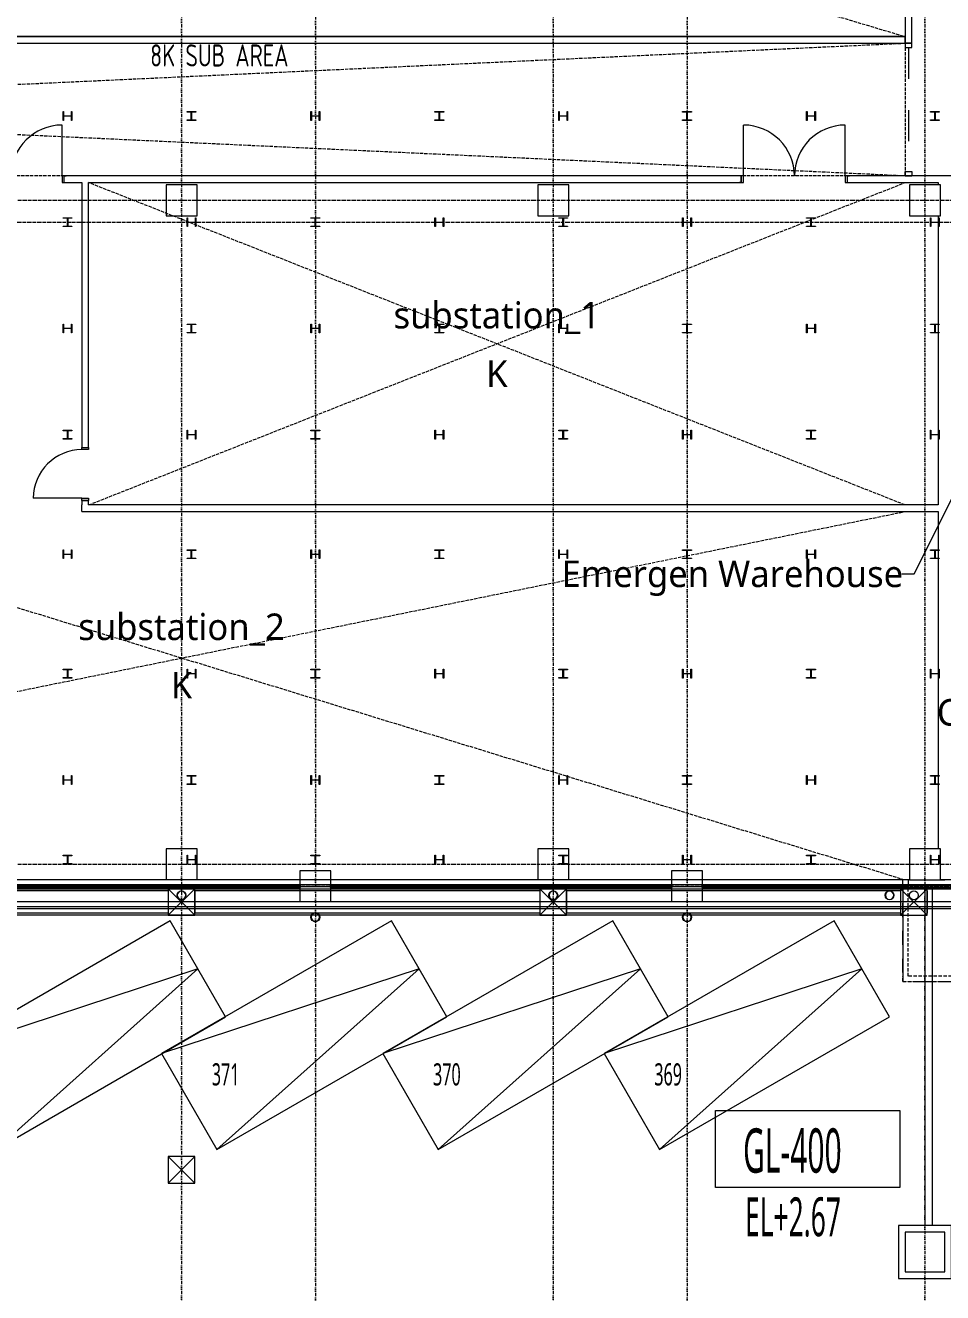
# Model space of a CAD drawing. Extents: x -168053 to 290600, y -560063 to 131745.
# Drawn here: x 220246 to 240976, y -9181 to 19447 of the extents above; entities that cross this region are included whole.
import ezdxf
from ezdxf.enums import TextEntityAlignment as Align

# ---------------------------------------------------------------- set-up
doc = ezdxf.new("R2010")
doc.units = 0
doc.header["$LTSCALE"] = 250
for name, pattern in [('H12PL1$0$DOTK1', [0.01, 0.005, -0.005]), ('H12PL1$0$HIDDEN', [0.4, 0.3, -0.1]), ('H12PL1$0$JJP_三點線', [0.9, 0.3, -0.15, 0, -0.15, 0, -0.15, 0, -0.15]), ('H12PL1$0$JJP_虛線(退縮線、投影線、地下室範圍、非屬本工程、圖面分區)', [0.45, 0.3, -0.15]), ('H12PL1$0$TAI_虛線', [5.644, 2.822, -2.822]), ('H12PL25$0$JJP_三點線', [0.9, 0.3, -0.15, 0, -0.15, 0, -0.15, 0, -0.15])]:
    doc.linetypes.add(name, pattern=pattern)
for name, color, linetype in [('H12PL1$0$A-OBJE-2D', 252, 'Continuous'), ('H12PL1$0$A-OBJE-MEP', 252, 'Continuous'), ('H12PL1$0$A-WALL-EX', 252, 'Continuous'), ('H12PL1$0$A-WALL-IN', 252, 'Continuous'), ('H12PL1$0$A-WALL-IN.200K', 252, 'Continuous'), ('H12PL1$0$A-ZONE', 252, 'Continuous'), ('H12PL1$0$Door', 252, 'Continuous'), ('H12PL1$0$L10_14_DRAN', 252, 'Continuous'), ('H12PL1$0$L10_14_KABE1', 252, 'Continuous'), ('H12PL1$0$L10_14_LEVEL', 252, 'Continuous'), ('H12PL1$0$L10_14_PKG', 252, 'Continuous'), ('H12PL1$0$L10_14_PKG-NN', 252, 'Continuous'), ('H12PL1$0$L10_14_SHIKICHI', 252, 'Continuous'), ('H12PL1$0$L10_14_SUGATA3', 252, 'Continuous'), ('H12PL1$0$L10_14_SUGATAD', 252, 'Continuous'), ('H12PL1$0$L10_14_陰井', 252, 'Continuous'), ('H12PL1$0$S-COL', 252, 'Continuous'), ('H12PL1$0$S-GRID', 252, 'Continuous'), ('H12PL25$0$A-OBJE-MEP', 252, 'Continuous'), ('H12PL25$0$A-WALL-EX', 252, 'Continuous'), ('H12PL25$0$S-COL', 252, 'Continuous'), ('H12PL25$0$S-GRID', 252, 'Continuous'), ('XFDP20$0$A-CR-TXT', 9, 'Continuous'), ('XFDP20$0$A-Partition-Col (50K)', 9, 'Continuous'), ('XFDP20$0$A-W-R1 (Rockwool) (8K)', 9, 'Continuous')]:
    doc.layers.add(name, color=color, linetype=linetype)
doc.styles.add('H12PL1$0$Standard', font='', dxfattribs={"width": 0.8})
doc.styles.add('XFDP20$0$AA-TXT', font='isocp.shx', dxfattribs={"width": 0.8, "bigfont": 'china.shx'})
doc.styles.get('H12PL1$0$Standard').set_extended_font_data('Microsoft JhengHei')

# ---------------------------------------------------------------- blocks, each defined once
blk = doc.blocks.new('XFDP20$0$TP1-50-Partition_Col-side')
blk.add_lwpolyline([(-2.5, -4), (-2.5, -3.9), (-2.6, -3.9), (-2.5, -3), (-2.5, -0.3), (-2.4, -0.2), (-0.7, -0.2), (-0.5, -0.2), (-0.1, -0.2), (0, -0.2), (0, -0.2), (0.5, -0.2), (0.6, -0.2), (2.4, -0.2), (2.5, -0.3), (2.5, -3), (2.6, -3.9), (2.5, -3.9), (2.5, -4), (2.7, -4), (2.7, 0), (-2.7, 0), (-2.7, -4)], close=True)
for points in [[(-1.6, -2.1), (-2.3, -2.1, 0.414213), (-2.4, -2.2), (-2.4, -3.6), (-2.5, -3.6), (-2.5, -2.2, -0.414213), (-2.3, -2), (-1.6, -2), (-1.6, -2.1)], [(1.6, -2.1), (2.3, -2.1, -0.414213), (2.4, -2.2), (2.4, -3.6), (2.5, -3.6), (2.5, -2.2, 0.414213), (2.3, -2), (1.6, -2), (1.6, -2.1)]]:
    blk.add_lwpolyline(points, format="xyb")
blk.add_lwpolyline([(2.2, -3.6), (-2.2, -3.6, -0.414214), (-2.3, -3.5), (-2.3, -2.6, -0.414214), (-2.2, -2.5), (-1.3, -2.5, 0.414214), (-1.1, -2.3), (-1.1, -2.2, 0.414214), (-1.3, -2.1), (-1.9, -2.1), (-1.9, -2.1), (-1.3, -2.1, -0.414214), (-1.2, -2.2), (-1.2, -2.3, -0.414214), (-1.3, -2.4), (-2.2, -2.4, 0.414214), (-2.4, -2.6), (-2.4, -3.5, 0.414214), (-2.2, -3.6), (2.2, -3.6, 0.414214), (2.4, -3.5), (2.4, -2.6, 0.414214), (2.2, -2.4), (1.3, -2.4, -0.414214), (1.2, -2.3), (1.2, -2.2, -0.414214), (1.3, -2.1), (1.9, -2.1), (1.9, -2.1), (1.3, -2.1, 0.414214), (1.1, -2.2), (1.1, -2.3, 0.414214), (1.3, -2.5), (2.2, -2.5, -0.414214), (2.3, -2.6), (2.3, -3.5, -0.414214)], format="xyb", close=True)
blk = doc.blocks.new('XFDP20')
at = {"layer": 'XFDP20$0$A-W-R1 (Rockwool) (8K)'}
for p, q in [((226450, 25, 0), (218750, 25, 0)), ((227150, 25, 0), (234850, 25, 0)), ((243250, 25, 0), (235550, 25, 0)), ((226450, -25, 0), (218750, -25, 0)), ((227150, -25, 0), (234850, -25, 0)), ((243250, -25, 0), (235550, -25, 0))]:
    blk.add_line(p, q, dxfattribs=at)
at = {"layer": 'XFDP20$0$A-Partition-Col (50K)', "yscale": 10, "zscale": 10}
for p, xscale, rotation in [((226450, 0, 0), 10, 270), ((227150, 0, 0), -10, 90), ((234850, 0), 10, 270), ((235550, 0), -10, 90)]:
    blk.add_blockref('XFDP20$0$TP1-50-Partition_Col-side', p, dxfattribs=dict(at, xscale=xscale, rotation=rotation))
at = {"layer": 'XFDP20$0$A-CR-TXT', "style": 'XFDP20$0$AA-TXT', "width": 0.8}
blk.add_text('8K SUB AREA', height=500, dxfattribs=at).set_placement((224630, 18768), align=Align.MIDDLE)
blk = doc.blocks.new('H12PL25')
at = {"layer": 'H12PL25$0$A-OBJE-MEP', "lineweight": 0, "flags": 128}
for points in [[(226895, -700, 1), (226705, -700, 1)], [(235295, -700, 1), (235105, -700, 1)]]:
    blk.add_lwpolyline(points, format="xyb", close=True, dxfattribs=at)
at = {"layer": 'H12PL25$0$A-OBJE-MEP', "lineweight": 0}
for centre in [(226800, -700), (235200, -700)]:
    blk.add_circle(centre, 100, dxfattribs=at)
at = {"layer": 'H12PL25$0$A-WALL-EX', "lineweight": 0}
blk.add_line((243100, -465), (185050, -465), dxfattribs=at)
at = {"layer": 'H12PL25$0$A-WALL-EX', "lineweight": 0, "flags": 128}
for points in [[(243220, -350), (185050, -350)], [(185050, -500), (243100, -500)], [(185050, -500), (243100, -500)], [(185050, -500), (243100, -500)], [(185050, -500), (243100, -500)]]:
    blk.add_lwpolyline(points, dxfattribs=at)
at = {"layer": 'H12PL25$0$S-COL', "lineweight": 0, "flags": 128}
for points in [[(221100, 17500), (221112, 17500), (221112, 17417, 0.41421356), (221125, 17404), (221275, 17404, 0.41421356), (221288, 17417), (221288, 17500), (221300, 17500), (221300, 17300), (221288, 17300), (221288, 17383, 0.41421356), (221275, 17396), (221125, 17396, 0.41421356), (221112, 17383), (221112, 17300), (221100, 17300)], [(223900, 17300), (223900, 17312), (223983, 17312, 0.41421356), (223996, 17325), (223996, 17475, 0.41421356), (223983, 17488), (223900, 17488), (223900, 17500), (224100, 17500), (224100, 17488), (224017, 17488, 0.41421356), (224004, 17475), (224004, 17325, 0.41421356), (224017, 17312), (224100, 17312), (224100, 17300)], [(226700, 17500), (226712, 17500), (226712, 17417, 0.41421356), (226725, 17404), (226875, 17404, 0.41421356), (226888, 17417), (226888, 17500), (226900, 17500), (226900, 17300), (226888, 17300), (226888, 17383, 0.41421356), (226875, 17396), (226725, 17396, 0.41421356), (226712, 17383), (226712, 17300), (226700, 17300)], [(229500, 17300), (229500, 17312), (229583, 17312, 0.41421356), (229596, 17325), (229596, 17475, 0.41421356), (229583, 17488), (229500, 17488), (229500, 17500), (229700, 17500), (229700, 17488), (229617, 17488, 0.41421356), (229604, 17475), (229604, 17325, 0.41421356), (229617, 17312), (229700, 17312), (229700, 17300)], [(232300, 17500), (232312, 17500), (232312, 17417, 0.41421356), (232325, 17404), (232475, 17404, 0.41421356), (232488, 17417), (232488, 17500), (232500, 17500), (232500, 17300), (232488, 17300), (232488, 17383, 0.41421356), (232475, 17396), (232325, 17396, 0.41421356), (232312, 17383), (232312, 17300), (232300, 17300)], [(235100, 17300), (235100, 17312), (235183, 17312, 0.41421356), (235196, 17325), (235196, 17475, 0.41421356), (235183, 17488), (235100, 17488), (235100, 17500), (235300, 17500), (235300, 17488), (235217, 17488, 0.41421356), (235204, 17475), (235204, 17325, 0.41421356), (235217, 17312), (235300, 17312), (235300, 17300)], [(237900, 17500), (237912, 17500), (237912, 17417, 0.41421356), (237925, 17404), (238075, 17404, 0.41421356), (238088, 17417), (238088, 17500), (238100, 17500), (238100, 17300), (238088, 17300), (238088, 17383, 0.41421356), (238075, 17396), (237925, 17396, 0.41421356), (237912, 17383), (237912, 17300), (237900, 17300)], [(240700, 17300), (240700, 17312), (240783, 17312, 0.41421356), (240796, 17325), (240796, 17475, 0.41421356), (240783, 17488), (240700, 17488), (240700, 17500), (240900, 17500), (240900, 17488), (240817, 17488, 0.41421356), (240804, 17475), (240804, 17325, 0.41421356), (240817, 17312), (240900, 17312), (240900, 17300)], [(221100, 14900), (221100, 14912), (221183, 14912, 0.41421356), (221196, 14925), (221196, 15075, 0.41421356), (221183, 15088), (221100, 15088), (221100, 15100), (221300, 15100), (221300, 15088), (221217, 15088, 0.41421356), (221204, 15075), (221204, 14925, 0.41421356), (221217, 14912), (221300, 14912), (221300, 14900)], [(223900, 15100), (223912, 15100), (223912, 15017, 0.41421356), (223925, 15004), (224075, 15004, 0.41421356), (224088, 15017), (224088, 15100), (224100, 15100), (224100, 14900), (224088, 14900), (224088, 14983, 0.41421356), (224075, 14996), (223925, 14996, 0.41421356), (223912, 14983), (223912, 14900), (223900, 14900)], [(226700, 14900), (226700, 14912), (226783, 14912, 0.41421356), (226796, 14925), (226796, 15075, 0.41421356), (226783, 15088), (226700, 15088), (226700, 15100), (226900, 15100), (226900, 15088), (226817, 15088, 0.41421356), (226804, 15075), (226804, 14925, 0.41421356), (226817, 14912), (226900, 14912), (226900, 14900)], [(229500, 15100), (229512, 15100), (229512, 15017, 0.41421356), (229525, 15004), (229675, 15004, 0.41421356), (229688, 15017), (229688, 15100), (229700, 15100), (229700, 14900), (229688, 14900), (229688, 14983, 0.41421356), (229675, 14996), (229525, 14996, 0.41421356), (229512, 14983), (229512, 14900), (229500, 14900)], [(232300, 14900), (232300, 14912), (232383, 14912, 0.41421356), (232396, 14925), (232396, 15075, 0.41421356), (232383, 15088), (232300, 15088), (232300, 15100), (232500, 15100), (232500, 15088), (232417, 15088, 0.41421356), (232404, 15075), (232404, 14925, 0.41421356), (232417, 14912), (232500, 14912), (232500, 14900)], [(235100, 15100), (235112, 15100), (235112, 15017, 0.41421356), (235125, 15004), (235275, 15004, 0.41421356), (235288, 15017), (235288, 15100), (235300, 15100), (235300, 14900), (235288, 14900), (235288, 14983, 0.41421356), (235275, 14996), (235125, 14996, 0.41421356), (235112, 14983), (235112, 14900), (235100, 14900)], [(237900, 14900), (237900, 14912), (237983, 14912, 0.41421356), (237996, 14925), (237996, 15075, 0.41421356), (237983, 15088), (237900, 15088), (237900, 15100), (238100, 15100), (238100, 15088), (238017, 15088, 0.41421356), (238004, 15075), (238004, 14925, 0.41421356), (238017, 14912), (238100, 14912), (238100, 14900)], [(240700, 15100), (240712, 15100), (240712, 15017, 0.41421356), (240725, 15004), (240875, 15004, 0.41421356), (240888, 15017), (240888, 15100), (240900, 15100), (240900, 14900), (240888, 14900), (240888, 14983, 0.41421356), (240875, 14996), (240725, 14996, 0.41421356), (240712, 14983), (240712, 14900), (240700, 14900)], [(221100, 12700), (221112, 12700), (221112, 12617, 0.41421356), (221125, 12604), (221275, 12604, 0.41421356), (221288, 12617), (221288, 12700), (221300, 12700), (221300, 12500), (221288, 12500), (221288, 12583, 0.41421356), (221275, 12596), (221125, 12596, 0.41421356), (221112, 12583), (221112, 12500), (221100, 12500)], [(223900, 12500), (223900, 12512), (223983, 12512, 0.41421356), (223996, 12525), (223996, 12675, 0.41421356), (223983, 12688), (223900, 12688), (223900, 12700), (224100, 12700), (224100, 12688), (224017, 12688, 0.41421356), (224004, 12675), (224004, 12525, 0.41421356), (224017, 12512), (224100, 12512), (224100, 12500)], [(226700, 12700), (226712, 12700), (226712, 12617, 0.41421356), (226725, 12604), (226875, 12604, 0.41421356), (226888, 12617), (226888, 12700), (226900, 12700), (226900, 12500), (226888, 12500), (226888, 12583, 0.41421356), (226875, 12596), (226725, 12596, 0.41421356), (226712, 12583), (226712, 12500), (226700, 12500)], [(229500, 12500), (229500, 12512), (229583, 12512, 0.41421356), (229596, 12525), (229596, 12675, 0.41421356), (229583, 12688), (229500, 12688), (229500, 12700), (229700, 12700), (229700, 12688), (229617, 12688, 0.41421356), (229604, 12675), (229604, 12525, 0.41421356), (229617, 12512), (229700, 12512), (229700, 12500)], [(232300, 12700), (232312, 12700), (232312, 12617, 0.41421356), (232325, 12604), (232475, 12604, 0.41421356), (232488, 12617), (232488, 12700), (232500, 12700), (232500, 12500), (232488, 12500), (232488, 12583, 0.41421356), (232475, 12596), (232325, 12596, 0.41421356), (232312, 12583), (232312, 12500), (232300, 12500)], [(235100, 12500), (235100, 12512), (235183, 12512, 0.41421356), (235196, 12525), (235196, 12675, 0.41421356), (235183, 12688), (235100, 12688), (235100, 12700), (235300, 12700), (235300, 12688), (235217, 12688, 0.41421356), (235204, 12675), (235204, 12525, 0.41421356), (235217, 12512), (235300, 12512), (235300, 12500)], [(237900, 12700), (237912, 12700), (237912, 12617, 0.41421356), (237925, 12604), (238075, 12604, 0.41421356), (238088, 12617), (238088, 12700), (238100, 12700), (238100, 12500), (238088, 12500), (238088, 12583, 0.41421356), (238075, 12596), (237925, 12596, 0.41421356), (237912, 12583), (237912, 12500), (237900, 12500)], [(240700, 12500), (240700, 12512), (240783, 12512, 0.41421356), (240796, 12525), (240796, 12675, 0.41421356), (240783, 12688), (240700, 12688), (240700, 12700), (240900, 12700), (240900, 12688), (240817, 12688, 0.41421356), (240804, 12675), (240804, 12525, 0.41421356), (240817, 12512), (240900, 12512), (240900, 12500)], [(221100, 10100), (221100, 10112), (221183, 10112, 0.41421356), (221196, 10125), (221196, 10275, 0.41421356), (221183, 10288), (221100, 10288), (221100, 10300), (221300, 10300), (221300, 10288), (221217, 10288, 0.41421356), (221204, 10275), (221204, 10125, 0.41421356), (221217, 10112), (221300, 10112), (221300, 10100)], [(223900, 10300), (223912, 10300), (223912, 10217, 0.41421356), (223925, 10204), (224075, 10204, 0.41421356), (224088, 10217), (224088, 10300), (224100, 10300), (224100, 10100), (224088, 10100), (224088, 10183, 0.41421356), (224075, 10196), (223925, 10196, 0.41421356), (223912, 10183), (223912, 10100), (223900, 10100)], [(226700, 10100), (226700, 10112), (226783, 10112, 0.41421356), (226796, 10125), (226796, 10275, 0.41421356), (226783, 10288), (226700, 10288), (226700, 10300), (226900, 10300), (226900, 10288), (226817, 10288, 0.41421356), (226804, 10275), (226804, 10125, 0.41421356), (226817, 10112), (226900, 10112), (226900, 10100)], [(229500, 10300), (229512, 10300), (229512, 10217, 0.41421356), (229525, 10204), (229675, 10204, 0.41421356), (229688, 10217), (229688, 10300), (229700, 10300), (229700, 10100), (229688, 10100), (229688, 10183, 0.41421356), (229675, 10196), (229525, 10196, 0.41421356), (229512, 10183), (229512, 10100), (229500, 10100)], [(232300, 10100), (232300, 10112), (232383, 10112, 0.41421356), (232396, 10125), (232396, 10275, 0.41421356), (232383, 10288), (232300, 10288), (232300, 10300), (232500, 10300), (232500, 10288), (232417, 10288, 0.41421356), (232404, 10275), (232404, 10125, 0.41421356), (232417, 10112), (232500, 10112), (232500, 10100)], [(235100, 10300), (235112, 10300), (235112, 10217, 0.41421356), (235125, 10204), (235275, 10204, 0.41421356), (235288, 10217), (235288, 10300), (235300, 10300), (235300, 10100), (235288, 10100), (235288, 10183, 0.41421356), (235275, 10196), (235125, 10196, 0.41421356), (235112, 10183), (235112, 10100), (235100, 10100)], [(237900, 10100), (237900, 10112), (237983, 10112, 0.41421356), (237996, 10125), (237996, 10275, 0.41421356), (237983, 10288), (237900, 10288), (237900, 10300), (238100, 10300), (238100, 10288), (238017, 10288, 0.41421356), (238004, 10275), (238004, 10125, 0.41421356), (238017, 10112), (238100, 10112), (238100, 10100)], [(240700, 10300), (240712, 10300), (240712, 10217, 0.41421356), (240725, 10204), (240875, 10204, 0.41421356), (240888, 10217), (240888, 10300), (240900, 10300), (240900, 10100), (240888, 10100), (240888, 10183, 0.41421356), (240875, 10196), (240725, 10196, 0.41421356), (240712, 10183), (240712, 10100), (240700, 10100)], [(221100, 7600), (221112, 7600), (221112, 7517, 0.41421356), (221125, 7504), (221275, 7504, 0.41421356), (221288, 7517), (221288, 7600), (221300, 7600), (221300, 7400), (221288, 7400), (221288, 7483, 0.41421356), (221275, 7496), (221125, 7496, 0.41421356), (221112, 7483), (221112, 7400), (221100, 7400)], [(223900, 7400), (223900, 7412), (223983, 7412, 0.41421356), (223996, 7425), (223996, 7575, 0.41421356), (223983, 7588), (223900, 7588), (223900, 7600), (224100, 7600), (224100, 7588), (224017, 7588, 0.41421356), (224004, 7575), (224004, 7425, 0.41421356), (224017, 7412), (224100, 7412), (224100, 7400)], [(226700, 7600), (226712, 7600), (226712, 7517, 0.41421356), (226725, 7504), (226875, 7504, 0.41421356), (226888, 7517), (226888, 7600), (226900, 7600), (226900, 7400), (226888, 7400), (226888, 7483, 0.41421356), (226875, 7496), (226725, 7496, 0.41421356), (226712, 7483), (226712, 7400), (226700, 7400)], [(229500, 7400), (229500, 7412), (229583, 7412, 0.41421356), (229596, 7425), (229596, 7575, 0.41421356), (229583, 7588), (229500, 7588), (229500, 7600), (229700, 7600), (229700, 7588), (229617, 7588, 0.41421356), (229604, 7575), (229604, 7425, 0.41421356), (229617, 7412), (229700, 7412), (229700, 7400)], [(232300, 7600), (232312, 7600), (232312, 7517, 0.41421356), (232325, 7504), (232475, 7504, 0.41421356), (232488, 7517), (232488, 7600), (232500, 7600), (232500, 7400), (232488, 7400), (232488, 7483, 0.41421356), (232475, 7496), (232325, 7496, 0.41421356), (232312, 7483), (232312, 7400), (232300, 7400)], [(235100, 7400), (235100, 7412), (235183, 7412, 0.41421356), (235196, 7425), (235196, 7575, 0.41421356), (235183, 7588), (235100, 7588), (235100, 7600), (235300, 7600), (235300, 7588), (235217, 7588, 0.41421356), (235204, 7575), (235204, 7425, 0.41421356), (235217, 7412), (235300, 7412), (235300, 7400)], [(237900, 7600), (237912, 7600), (237912, 7517, 0.41421356), (237925, 7504), (238075, 7504, 0.41421356), (238088, 7517), (238088, 7600), (238100, 7600), (238100, 7400), (238088, 7400), (238088, 7483, 0.41421356), (238075, 7496), (237925, 7496, 0.41421356), (237912, 7483), (237912, 7400), (237900, 7400)], [(240700, 7400), (240700, 7412), (240783, 7412, 0.41421356), (240796, 7425), (240796, 7575, 0.41421356), (240783, 7588), (240700, 7588), (240700, 7600), (240900, 7600), (240900, 7588), (240817, 7588, 0.41421356), (240804, 7575), (240804, 7425, 0.41421356), (240817, 7412), (240900, 7412), (240900, 7400)], [(221100, 4700), (221100, 4712), (221183, 4712, 0.41421356), (221196, 4725), (221196, 4875, 0.41421356), (221183, 4888), (221100, 4888), (221100, 4900), (221300, 4900), (221300, 4888), (221217, 4888, 0.41421356), (221204, 4875), (221204, 4725, 0.41421356), (221217, 4712), (221300, 4712), (221300, 4700)], [(223900, 4900), (223912, 4900), (223912, 4817, 0.41421356), (223925, 4804), (224075, 4804, 0.41421356), (224088, 4817), (224088, 4900), (224100, 4900), (224100, 4700), (224088, 4700), (224088, 4783, 0.41421356), (224075, 4796), (223925, 4796, 0.41421356), (223912, 4783), (223912, 4700), (223900, 4700)], [(226700, 4700), (226700, 4712), (226783, 4712, 0.41421356), (226796, 4725), (226796, 4875, 0.41421356), (226783, 4888), (226700, 4888), (226700, 4900), (226900, 4900), (226900, 4888), (226817, 4888, 0.41421356), (226804, 4875), (226804, 4725, 0.41421356), (226817, 4712), (226900, 4712), (226900, 4700)], [(229500, 4900), (229512, 4900), (229512, 4817, 0.41421356), (229525, 4804), (229675, 4804, 0.41421356), (229688, 4817), (229688, 4900), (229700, 4900), (229700, 4700), (229688, 4700), (229688, 4783, 0.41421356), (229675, 4796), (229525, 4796, 0.41421356), (229512, 4783), (229512, 4700), (229500, 4700)], [(232300, 4700), (232300, 4712), (232383, 4712, 0.41421356), (232396, 4725), (232396, 4875, 0.41421356), (232383, 4888), (232300, 4888), (232300, 4900), (232500, 4900), (232500, 4888), (232417, 4888, 0.41421356), (232404, 4875), (232404, 4725, 0.41421356), (232417, 4712), (232500, 4712), (232500, 4700)], [(235100, 4900), (235112, 4900), (235112, 4817, 0.41421356), (235125, 4804), (235275, 4804, 0.41421356), (235288, 4817), (235288, 4900), (235300, 4900), (235300, 4700), (235288, 4700), (235288, 4783, 0.41421356), (235275, 4796), (235125, 4796, 0.41421356), (235112, 4783), (235112, 4700), (235100, 4700)], [(237900, 4700), (237900, 4712), (237983, 4712, 0.41421356), (237996, 4725), (237996, 4875, 0.41421356), (237983, 4888), (237900, 4888), (237900, 4900), (238100, 4900), (238100, 4888), (238017, 4888, 0.41421356), (238004, 4875), (238004, 4725, 0.41421356), (238017, 4712), (238100, 4712), (238100, 4700)], [(240700, 4900), (240712, 4900), (240712, 4817, 0.41421356), (240725, 4804), (240875, 4804, 0.41421356), (240888, 4817), (240888, 4900), (240900, 4900), (240900, 4700), (240888, 4700), (240888, 4783, 0.41421356), (240875, 4796), (240725, 4796, 0.41421356), (240712, 4783), (240712, 4700), (240700, 4700)], [(221100, 2500), (221112, 2500), (221112, 2417, 0.41421356), (221125, 2404), (221275, 2404, 0.41421356), (221288, 2417), (221288, 2500), (221300, 2500), (221300, 2300), (221288, 2300), (221288, 2383, 0.41421356), (221275, 2396), (221125, 2396, 0.41421356), (221112, 2383), (221112, 2300), (221100, 2300)], [(223900, 2300), (223900, 2312), (223983, 2312, 0.41421356), (223996, 2325), (223996, 2475, 0.41421356), (223983, 2488), (223900, 2488), (223900, 2500), (224100, 2500), (224100, 2488), (224017, 2488, 0.41421356), (224004, 2475), (224004, 2325, 0.41421356), (224017, 2312), (224100, 2312), (224100, 2300)], [(226700, 2500), (226712, 2500), (226712, 2417, 0.41421356), (226725, 2404), (226875, 2404, 0.41421356), (226888, 2417), (226888, 2500), (226900, 2500), (226900, 2300), (226888, 2300), (226888, 2383, 0.41421356), (226875, 2396), (226725, 2396, 0.41421356), (226712, 2383), (226712, 2300), (226700, 2300)], [(229500, 2300), (229500, 2312), (229583, 2312, 0.41421356), (229596, 2325), (229596, 2475, 0.41421356), (229583, 2488), (229500, 2488), (229500, 2500), (229700, 2500), (229700, 2488), (229617, 2488, 0.41421356), (229604, 2475), (229604, 2325, 0.41421356), (229617, 2312), (229700, 2312), (229700, 2300)], [(232300, 2500), (232312, 2500), (232312, 2417, 0.41421356), (232325, 2404), (232475, 2404, 0.41421356), (232488, 2417), (232488, 2500), (232500, 2500), (232500, 2300), (232488, 2300), (232488, 2383, 0.41421356), (232475, 2396), (232325, 2396, 0.41421356), (232312, 2383), (232312, 2300), (232300, 2300)], [(235100, 2300), (235100, 2312), (235183, 2312, 0.41421356), (235196, 2325), (235196, 2475, 0.41421356), (235183, 2488), (235100, 2488), (235100, 2500), (235300, 2500), (235300, 2488), (235217, 2488, 0.41421356), (235204, 2475), (235204, 2325, 0.41421356), (235217, 2312), (235300, 2312), (235300, 2300)], [(237900, 2500), (237912, 2500), (237912, 2417, 0.41421356), (237925, 2404), (238075, 2404, 0.41421356), (238088, 2417), (238088, 2500), (238100, 2500), (238100, 2300), (238088, 2300), (238088, 2383, 0.41421356), (238075, 2396), (237925, 2396, 0.41421356), (237912, 2383), (237912, 2300), (237900, 2300)], [(240700, 2300), (240700, 2312), (240783, 2312, 0.41421356), (240796, 2325), (240796, 2475, 0.41421356), (240783, 2488), (240700, 2488), (240700, 2500), (240900, 2500), (240900, 2488), (240817, 2488, 0.41421356), (240804, 2475), (240804, 2325, 0.41421356), (240817, 2312), (240900, 2312), (240900, 2300)], [(221100, 500), (221100, 512), (221183, 512, 0.41421356), (221196, 525), (221196, 675, 0.41421356), (221183, 688), (221100, 688), (221100, 700), (221300, 700), (221300, 688), (221217, 688, 0.41421356), (221204, 675), (221204, 525, 0.41421356), (221217, 512), (221300, 512), (221300, 500)], [(223900, 700), (223912, 700), (223912, 617, 0.41421356), (223925, 604), (224075, 604, 0.41421356), (224088, 617), (224088, 700), (224100, 700), (224100, 500), (224088, 500), (224088, 583, 0.41421356), (224075, 596), (223925, 596, 0.41421356), (223912, 583), (223912, 500), (223900, 500)], [(226700, 500), (226700, 512), (226783, 512, 0.41421356), (226796, 525), (226796, 675, 0.41421356), (226783, 688), (226700, 688), (226700, 700), (226900, 700), (226900, 688), (226817, 688, 0.41421356), (226804, 675), (226804, 525, 0.41421356), (226817, 512), (226900, 512), (226900, 500)], [(229500, 700), (229512, 700), (229512, 617, 0.41421356), (229525, 604), (229675, 604, 0.41421356), (229688, 617), (229688, 700), (229700, 700), (229700, 500), (229688, 500), (229688, 583, 0.41421356), (229675, 596), (229525, 596, 0.41421356), (229512, 583), (229512, 500), (229500, 500)], [(232300, 500), (232300, 512), (232383, 512, 0.41421356), (232396, 525), (232396, 675, 0.41421356), (232383, 688), (232300, 688), (232300, 700), (232500, 700), (232500, 688), (232417, 688, 0.41421356), (232404, 675), (232404, 525, 0.41421356), (232417, 512), (232500, 512), (232500, 500)], [(235100, 700), (235112, 700), (235112, 617, 0.41421356), (235125, 604), (235275, 604, 0.41421356), (235288, 617), (235288, 700), (235300, 700), (235300, 500), (235288, 500), (235288, 583, 0.41421356), (235275, 596), (235125, 596, 0.41421356), (235112, 583), (235112, 500), (235100, 500)], [(237900, 500), (237900, 512), (237983, 512, 0.41421356), (237996, 525), (237996, 675, 0.41421356), (237983, 688), (237900, 688), (237900, 700), (238100, 700), (238100, 688), (238017, 688, 0.41421356), (238004, 675), (238004, 525, 0.41421356), (238017, 512), (238100, 512), (238100, 500)], [(240700, 700), (240712, 700), (240712, 617, 0.41421356), (240725, 604), (240875, 604, 0.41421356), (240888, 617), (240888, 700), (240900, 700), (240900, 500), (240888, 500), (240888, 583, 0.41421356), (240875, 596), (240725, 596, 0.41421356), (240712, 583), (240712, 500), (240700, 500)]]:
    blk.add_lwpolyline(points, format="xyb", close=True, dxfattribs=at)
for points in [[(227150, -350), (227150, 350), (226450, 350), (226450, -350)], [(235550, -350), (235550, 350), (234850, 350), (234850, -350)]]:
    blk.add_lwpolyline(points, dxfattribs=at)
at = {"layer": 'H12PL25$0$S-GRID', "linetype": 'H12PL25$0$JJP_三點線', "lineweight": 0}
for p, q in [((226800, 128250), (226800, -28000)), ((235200, 128250), (235200, -28000)), ((-29000, 15000), (289600, 15000)), ((-29000, 0), (289600, 0))]:
    blk.add_line(p, q, dxfattribs=at)
blk.add_blockref('XFDP20', (0, 0))
blk = doc.blocks.new('H12PL1')
at = {"layer": 'H12PL1$0$A-OBJE-2D', "linetype": 'H12PL1$0$HIDDEN', "lineweight": 0}
for p, q in [((17650, 85950), (243150, 18700)), ((178450, 18550), (243150, 18550)), ((178450, 15550), (243150, 18550)), ((243150, 15550), (178450, 18550)), ((243150, 18550), (243150, 15550)), ((243150, 15550), (178450, 15550)), ((224700, 8118.48), (243150, 15400)), ((243150, 8118.48), (224700, 15400)), ((202050, 12250), (243150, -350)), ((202050, -350), (243150, 7968.48))]:
    blk.add_line(p, q, dxfattribs=at)
at = {"layer": 'H12PL1$0$A-OBJE-2D', "lineweight": 0}
for points in [[(167600, 15550), (167600, 18700), (243150, 18700)], [(167750, 15550), (167750, 18550), (243150, 18550)]]:
    blk.add_lwpolyline(points, dxfattribs=at)
at = {"layer": 'H12PL1$0$A-OBJE-MEP', "lineweight": 0, "flags": 128}
for points in [[(226895, -700, 1), (226705, -700, 1)], [(235295, -700, 1), (235105, -700, 1)], [(242895, -700, 1), (242705, -700, 1)]]:
    blk.add_lwpolyline(points, format="xyb", close=True, dxfattribs=at)
at = {"layer": 'H12PL1$0$A-OBJE-MEP', "lineweight": 0}
for centre in [(226800, -700), (235200, -700), (242800, -700)]:
    blk.add_circle(centre, 100, dxfattribs=at)
at = {"layer": 'H12PL1$0$A-WALL-EX', "lineweight": 0}
for p, q in [((243100, -465), (185050, -465)), ((243100, -500), (243220, -500)), ((243100, -500), (243220, -500)), ((243220, -465), (243128, -465))]:
    blk.add_line(p, q, dxfattribs=at)
at = {"layer": 'H12PL1$0$A-WALL-EX', "linetype": 'H12PL1$0$JJP_虛線(退縮線、投影線、地下室範圍、非屬本工程、圖面分區)', "lineweight": 0}
for p, q in [((243100, -465), (243100, -2530)), ((243220, -500), (243220, -465)), ((243100, -2530), (243100, -2650)), ((243100, -2650), (243220, -2650)), ((243220, -2650), (263780, -2650))]:
    blk.add_line(p, q, dxfattribs=at)
at = {"layer": 'H12PL1$0$A-WALL-EX', "lineweight": 0, "flags": 128}
for points in [[(243100, -350), (185050, -350)], [(185050, -500), (243100, -500)], [(185050, -500), (243100, -500)], [(185050, -500), (243100, -500)], [(185050, -500), (243100, -500)], [(185050, -500), (243100, -500)], [(185050, -500), (243100, -500)], [(185050, -500), (243100, -500)], [(185050, -500), (243100, -500)], [(243250, -350), (243100, -350)], [(243100, -550), (243100, -350)], [(243100, -465), (243100, -350)], [(243100, -550), (247650, -550)], [(243220, -350), (243220, -465)], [(247650, -350), (243950, -350)]]:
    blk.add_lwpolyline(points, dxfattribs=at)
at = {"layer": 'H12PL1$0$A-WALL-EX', "linetype": 'H12PL1$0$JJP_虛線(退縮線、投影線、地下室範圍、非屬本工程、圖面分區)', "lineweight": 0, "flags": 128}
for points in [[(243099.97, -465), (243100, -465)], [(243099.97, -465), (243099.97, -2650)], [(243100, -465), (243220, -465)], [(243100, -465), (243220, -465)], [(243100, -500), (243100, -2530)], [(243220, -2530), (243220, -465)], [(243220, -2530), (243220, -465)], [(243100, -2650), (243100, -2530)], [(263780, -2530), (243220, -2530)], [(263780, -2530), (243220, -2530)], [(243099.97, -2650.03), (243099.97, -2650)], [(243099.97, -2650.03), (263900, -2650.03)], [(243100, -2650), (263780, -2650)]]:
    blk.add_lwpolyline(points, dxfattribs=at)
at = {"layer": 'H12PL1$0$A-WALL-IN', "lineweight": 0}
for p, q in [((243150, 18550), (243300, 18550)), ((224150, 15550), (224193, 15550)), ((224150, 15400), (224150, 15550)), ((239450, 15550), (239407, 15550)), ((239450, 15400), (239450, 15550)), ((241850, 15550), (241893, 15550)), ((241850, 15400), (241850, 15550)), ((243150, 15550), (243300, 15550)), ((224150, 15400), (224193, 15400)), ((239450, 15400), (239407, 15400)), ((241850, 15400), (241893, 15400)), ((243150, 15400), (243225, 15400)), ((224550, 9418.48), (224700, 9418.48)), ((224550, 8218.48), (224700, 8218.48))]:
    blk.add_line(p, q, dxfattribs=at)
at = {"layer": 'H12PL1$0$A-WALL-IN', "lineweight": 0, "flags": 128}
for points in [[(243150, 21400), (243150, 18550)], [(243300, 18550), (243300, 21400)], [(239450, 15550), (224150, 15550)], [(243150, 15550), (241850, 15550)], [(244550, 15550), (243300, 15550)], [(224150, 15400), (224550, 15400)], [(224550, 15400), (224550, 9418.48)], [(224700, 9418.48), (224700, 15400)], [(224700, 15400), (239450, 15400)], [(241850, 15400), (243225, 15400)], [(243225, 15400), (243900, 15400)], [(243900, 15400), (243900, 15350)], [(243900, 14650), (243900, 8118.48)], [(224550, 8218.48), (224550, 8118.48)], [(224550, 7968.48), (224550, 8118.48)], [(224700, 8118.48), (224700, 8218.48)], [(243900, 8118.48), (224700, 8118.48)], [(224550, 7968.48), (243900, 7968.48)], [(243900, 7968.48), (243900, 7175)], [(243900, 7175), (243900, 7025)], [(243900, 7025), (243900, 350)], [(243950, -350), (244050, -350)]]:
    blk.add_lwpolyline(points, dxfattribs=at)
at = {"layer": 'H12PL1$0$A-WALL-IN.200K', "lineweight": 0, "flags": 128}
for points in [[(243150, 18700), (39500, 18700)], [(243150, 18550), (243150, 18700)], [(176575, 18550), (243150, 18550)]]:
    blk.add_lwpolyline(points, dxfattribs=at)
at = {"layer": 'H12PL1$0$A-ZONE', "lineweight": 0}
for p, q in [((243352.9, 6565.08), (245105.7, 10057.52)), ((243075.14, 6565.08), (243352.9, 6565.08))]:
    blk.add_line(p, q, dxfattribs=at)
at = {"layer": 'H12PL1$0$Door', "linetype": 'H12PL1$0$TAI_虛線', "lineweight": 0}
for p, q in [((243150, 18550), (243150, 18450)), ((243300, 18550), (243150, 18550)), ((243150, 18450), (243300, 18450)), ((243225, 18450), (243225, 15650)), ((243300, 18450), (243300, 18550)), ((243150, 15550), (243150, 15650)), ((243150, 15650), (243300, 15650)), ((243300, 15550), (243150, 15550)), ((243300, 15650), (243300, 15550))]:
    blk.add_line(p, q, dxfattribs=at)
at = {"layer": 'H12PL1$0$Door', "lineweight": 0}
for p, q in [((224100, 15550), (224100, 16700)), ((239500, 15550), (239500, 16700)), ((241800, 15550), (241800, 16700)), ((224150, 15550), (224100, 15550)), ((224100, 15550), (224100, 15400)), ((224150, 15400), (224150, 15550)), ((224150, 15400), (224150, 15550)), ((224150, 15400), (224150, 15550)), ((224150, 15550), (224193, 15550)), ((224150, 15550), (224193, 15550)), ((239450, 15550), (239407, 15550)), ((239450, 15550), (239407, 15550)), ((239500, 15550), (239450, 15550)), ((239450, 15550), (239450, 15400)), ((239450, 15400), (239450, 15550)), ((239450, 15400), (239450, 15550)), ((239500, 15400), (239500, 15550)), ((241850, 15550), (241800, 15550)), ((241800, 15550), (241800, 15400)), ((241850, 15400), (241850, 15550)), ((241850, 15400), (241850, 15550)), ((241850, 15400), (241850, 15550)), ((241850, 15550), (241893, 15550)), ((241850, 15550), (241893, 15550)), ((224100, 15400), (224150, 15400)), ((224150, 15400), (224193, 15400)), ((224150, 15400), (224193, 15400)), ((239450, 15400), (239407, 15400)), ((239450, 15400), (239407, 15400)), ((239450, 15400), (239500, 15400)), ((241800, 15400), (241850, 15400)), ((241850, 15400), (241893, 15400)), ((241850, 15400), (241893, 15400)), ((224550, 9368.48), (224550, 9418.48)), ((224550, 9418.48), (224700, 9418.48)), ((224550, 9418.48), (224700, 9418.48)), ((224550, 9418.48), (224700, 9418.48)), ((224700, 9368.48), (224550, 9368.48)), ((224700, 9418.48), (224700, 9368.48)), ((224550, 8268.48), (223450, 8268.48)), ((224550, 8218.48), (224550, 8268.48)), ((224550, 8268.48), (224700, 8268.48)), ((224700, 8218.48), (224550, 8218.48)), ((224550, 8218.48), (224700, 8218.48)), ((224550, 8218.48), (224700, 8218.48)), ((224700, 8268.48), (224700, 8218.48))]:
    blk.add_line(p, q, dxfattribs=at)
for centre, radius, start, end in [((224100, 15550), 1150, 90, 180), ((239500, 15550), 1150, 0, 90), ((241800, 15550), 1150, 90, 180), ((224550, 8268.48), 1100, 90, 180)]:
    blk.add_arc(centre, radius, start, end, dxfattribs=at)
at = {"layer": 'H12PL1$0$L10_14_DRAN', "lineweight": 0}
for centre in [(226800, -700), (235200, -700), (243350, -700)]:
    blk.add_circle(centre, 100, dxfattribs=at)
at = {"layer": 'H12PL1$0$L10_14_KABE1', "lineweight": 0}
blk.add_line((185100, -550), (244150, -550), dxfattribs=at)
at = {"layer": 'H12PL1$0$L10_14_LEVEL', "lineweight": 0, "flags": 128}
blk.add_lwpolyline([(238867.76, -5561.17), (243029.94, -5561.17), (243029.94, -7296.94), (238867.76, -7296.94)], close=True, dxfattribs=at)
at = {"layer": 'H12PL1$0$L10_14_PKG', "lineweight": 0, "flags": 128}
for points in [[(222600, -6441.61), (227796.15, -3441.61), (226546.15, -1276.55), (221350, -4276.55)], [(227600, -6441.61), (232796.15, -3441.61), (231546.15, -1276.55), (226350, -4276.55)], [(232600, -6441.61), (237796.15, -3441.61), (236546.15, -1276.55), (231350, -4276.55)], [(237600, -6441.61), (242796.15, -3441.61), (241546.15, -1276.55), (236350, -4276.55)]]:
    blk.add_lwpolyline(points, close=True, dxfattribs=at)
for points in [[(222600, -6441.61), (227171.15, -2359.08), (221350, -4276.55)], [(227600, -6441.61), (232171.15, -2359.08), (226350, -4276.55)], [(232600, -6441.61), (237171.15, -2359.08), (231350, -4276.55)], [(237600, -6441.61), (242171.15, -2359.08), (236350, -4276.55)]]:
    blk.add_lwpolyline(points, dxfattribs=at)
at = {"layer": 'H12PL1$0$L10_14_SUGATA3', "lineweight": 0}
for p, q in [((226500, -550), (227100, -1150)), ((226500, -1150), (227100, -550)), ((234900, -550), (235500, -1150)), ((234900, -1150), (235500, -550)), ((243050, -1150), (243650, -550)), ((243050, -550), (243650, -1150)), ((226500, -600), (218700, -600)), ((227100, -600), (227100, -1100)), ((234900, -600), (227100, -600)), ((235500, -600), (235500, -1100)), ((243050, -600), (235500, -600)), ((243650, -600), (243650, -1100)), ((226500, -1100), (218700, -1100)), ((234900, -1100), (227100, -1100)), ((243050, -1100), (235500, -1100)), ((243050, -1150), (185700, -1150)), ((226500, -7200), (227100, -6600)), ((226500, -6600), (227100, -7200))]:
    blk.add_line(p, q, dxfattribs=at)
at = {"layer": 'H12PL1$0$L10_14_SUGATA3', "lineweight": 0, "flags": 128}
for points in [[(227100, -550), (226500, -550)], [(226500, -550), (226500, -1150), (227100, -1150), (227100, -550)], [(235500, -550), (234900, -550)], [(234900, -550), (234900, -1150), (235500, -1150), (235500, -550)], [(243650, -550), (243050, -550)], [(243050, -550), (243050, -1150), (243650, -1150), (243650, -550)]]:
    blk.add_lwpolyline(points, dxfattribs=at)
blk.add_lwpolyline([(226500, -7200), (227100, -7200), (227100, -6600), (226500, -6600)], close=True, dxfattribs=at)
at = {"layer": 'H12PL1$0$L10_14_SUGATAD', "linetype": 'H12PL1$0$DOTK1', "lineweight": 0}
for q in [(243100, -550), (257325, -2650)]:
    blk.add_line((243100, -2650), q, dxfattribs=at)
at = {"layer": 'H12PL1$0$L10_14_陰井', "lineweight": 0}
for p, q in [((243600.01, -550), (243600, -8155.89)), ((243763.8, -550), (243763.8, -8155.89))]:
    blk.add_line(p, q, dxfattribs=at)
at = {"layer": 'H12PL1$0$L10_14_陰井', "lineweight": 0, "flags": 128}
for points in [[(243000.01, -9355.89), (244200.01, -9355.89), (244200.01, -8155.89), (243000.01, -8155.89)], [(243150.01, -9205.89), (244050.01, -9205.89), (244050.01, -8305.89), (243150.01, -8305.89)]]:
    blk.add_lwpolyline(points, close=True, dxfattribs=at)
at = {"layer": 'H12PL1$0$S-COL', "lineweight": 0, "flags": 128}
for points in [[(226450, 14650), (227150, 14650), (227150, 15350), (226450, 15350)], [(234850, 14650), (235550, 14650), (235550, 15350), (234850, 15350)], [(243250, 14650), (243950, 14650), (243950, 15350), (243250, 15350)], [(243250, -350), (243950, -350), (243950, 350), (243250, 350)]]:
    blk.add_lwpolyline(points, close=True, dxfattribs=at)
for points in [[(227150, -350), (227150, 350), (226450, 350), (226450, -350)], [(235550, -350), (235550, 350), (234850, 350), (234850, -350)]]:
    blk.add_lwpolyline(points, dxfattribs=at)
at = {"layer": 'H12PL1$0$S-GRID', "linetype": 'H12PL1$0$JJP_三點線', "lineweight": 0}
for p, q in [((226800, 128250), (226800, -28000)), ((235200, 128250), (235200, -28000)), ((243600, 128250), (243600, -28000)), ((-29000, 15000), (289600, 15000)), ((-29000, 0), (289600, 0))]:
    blk.add_line(p, q, dxfattribs=at)
at = {"layer": 'H12PL1$0$A-ZONE', "style": 'H12PL1$0$Standard'}
for s, p in [('substation_1', (233925, 12705.74)), ('K', (233925, 11386.27)), ('Emergen Warehouse', (239248.11, 6862.93)), ('substation_2', (226800, 5665.77)), ('K', (226800, 4346.3)), ('Contractor training room', (248489.43, 3733.23))]:
    blk.add_text(s, height=600, dxfattribs=at).set_placement(p, align=Align.TOP_CENTER)
at = {"layer": 'H12PL1$0$L10_14_LEVEL', "linetype": 'Continuous', "lineweight": 0, "insert": (239489.15, -6472.79), "char_height": 1000, "attachment_point": 4, "style": 'H12PL1$0$Standard'}
blk.add_mtext('\\A1;{\\W0.52;GL-400}', dxfattribs=at)
at = {"layer": 'H12PL1$0$L10_14_PKG-NN', "linetype": 'Continuous', "lineweight": 0, "char_height": 500, "attachment_point": 4, "style": 'H12PL1$0$Standard'}
for s, insert in [('\\A1;{\\W0.56;371}', (227483.82, -4747.71)), ('\\A1;{\\W0.56;370}', (232483.82, -4748.56)), ('\\A1;{\\W0.56;369}', (237483.82, -4748.56))]:
    blk.add_mtext(s, dxfattribs=dict(at, insert=insert))
at = {"layer": 'H12PL1$0$L10_14_SHIKICHI', "linetype": 'Continuous', "lineweight": 0, "insert": (239533.56, -7971.8), "char_height": 880, "attachment_point": 4, "style": 'H12PL1$0$Standard'}
blk.add_mtext('\\A1;{\\W0.52;EL+2.67}', dxfattribs=at)

msp = doc.modelspace()

# ---------------------------------------------------------------- block references
msp.add_blockref('H12PL25', (0, 0))

# ---------------------------------------------------------------- next in the draw order: block references
msp.add_blockref('H12PL1', (-3024, 495))

doc.saveas('drawing.dxf')
